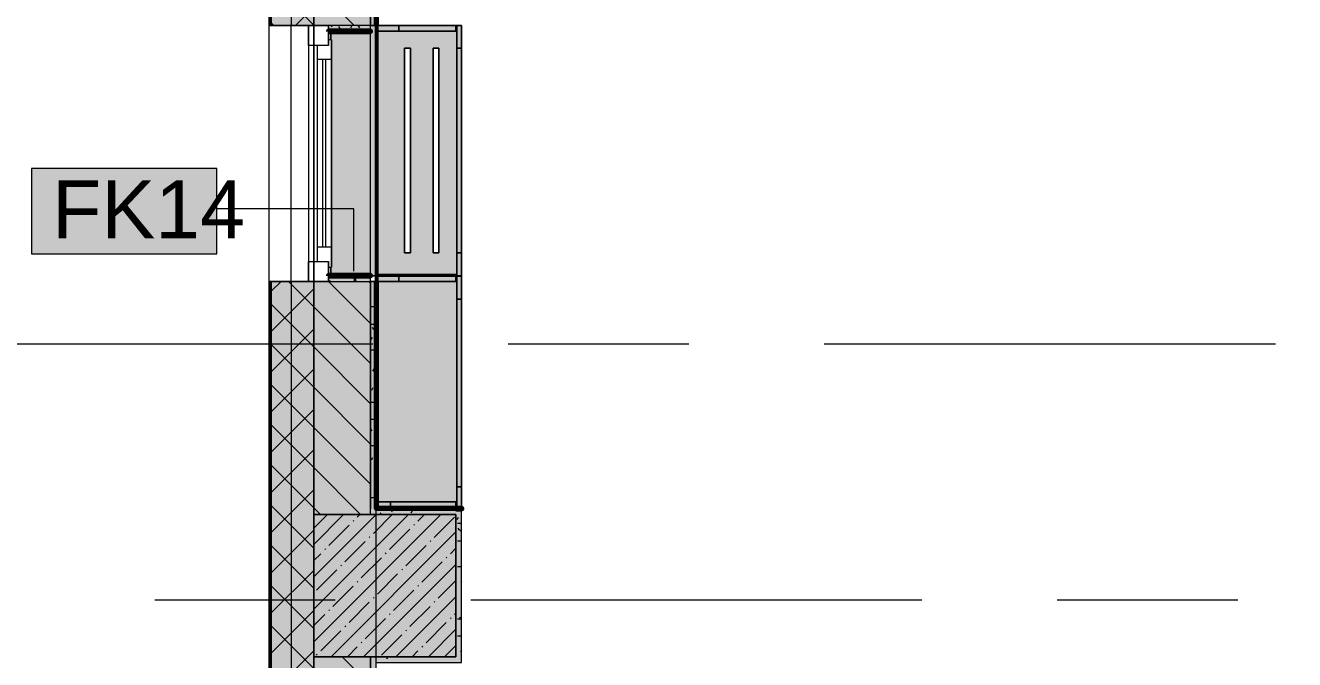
# Model space of a CAD drawing. Header units: millimetres. Extents: x -3817 to 677485, y -22715 to 103890.
# Drawn here: x 551044 to 555509, y 12767 to 14997 of the extents above; entities that cross this region are included whole.
import ezdxf

# ---------------------------------------------------------------- set-up
doc = ezdxf.new("R2010")
doc.units = ezdxf.units.MM
doc.layers.add('PDF _Геометрия', color=7, linetype='Continuous', true_color=0x1d1d1d)
doc.layers.add('PDF _Сплошная заливка', color=7, linetype='Continuous', true_color=0xffffff)
doc.layers.add('PDF _Текст', color=7, linetype='Continuous')
doc.styles.add('PDF GOST-Common', font='arial.ttf')

msp = doc.modelspace()

# ---------------------------------------------------------------- hatches: boundary and pattern name
at = {"layer": 'PDF _Сплошная заливка', "transparency": 33554559}
h = msp.add_hatch(color=256, dxfattribs=at)
h.paths.add_polyline_path([(551908.1, 1776.9), (552058.1, 1776.9), (552058.1, 7096.9), (551908.1, 7096.9), (551908.1, 5006.1)], flags=0)
h.paths.add_polyline_path([(551908.1, 9196.9), (552058.1, 9196.9), (552058.1, 10396.9), (551908.1, 10396.9)], flags=0)
h.paths.add_polyline_path([(551908.1, 12696.9), (552058.1, 12696.9), (552058.1, 14096.9), (551908.1, 14096.9)], flags=0)
h.paths.add_polyline_path([(551908.1, 14996.9), (552058.1, 14996.9), (552058.1, 16949.9), (551908.1, 16949.9), (551908.1, 16477.7)], flags=0)
h = msp.add_hatch(color=256, dxfattribs=at)
h.paths.add_polyline_path([(552278.1, 13296.9), (552278.1, 14096.9), (552258.1, 14096.9), (552258.1, 13296.9)], flags=0)
h.paths.add_polyline_path([(552258.1, 14996.9), (552278.1, 14996.9), (552278.1, 16556.9), (552258.1, 16556.9), (552258.1, 16477.7)], flags=0)
at = {"layer": 'PDF _Сплошная заливка', "true_color": 0xeae6de, "transparency": 33554559}
for points in [[(552258.1, 14116.9), (552278.1, 14117.9), (552278.1, 14996.9), (552258.1, 14996.9), (552257.8, 14975.9), (552118.1, 14975.9), (552120.1, 14117.9), (552258.1, 14117.9)], [(552279.1, 13297.9), (552578.1, 13297.9), (552578.1, 14114.9), (552278.1, 14114.9), (552279.1, 13609.8)]]:
    msp.add_hatch(color=254, dxfattribs=at).paths.add_polyline_path(points)
h = msp.add_hatch(color=254, dxfattribs=at)
h.paths.add_polyline_path([(552278.1, 14116.9), (552578.1, 14116.9), (552578.1, 14997.1), (552278.1, 14996.9), (552278.1, 14565.8)], flags=0)
h.paths.add_polyline_path([(552478, 14196.7), (552478, 14917.1), (552498, 14917.1), (552498, 14196.7)], flags=0)
h.paths.add_polyline_path([(552378, 14196.7), (552378, 14917.1), (552398, 14917.1), (552398, 14196.7)], flags=0)
at = {"layer": 'PDF _Сплошная заливка', "transparency": 33554559}
for points in [[(552058.1, 12776.9), (552558.1, 12776.9), (552558.1, 13276.9), (552058.1, 13276.9), (552058.1, 13131.8)], [(552558.1, 12776.9), (552578.1, 12776.9), (552578.1, 13296.9), (552558.1, 13296.9), (552558.1, 13131.8)], [(552578.1, 12756.9), (552578.1, 12776.9), (552278.1, 12776.9), (552278.1, 12756.9), (552558.1, 12756.9)]]:
    msp.add_hatch(color=256, dxfattribs=at).paths.add_polyline_path(points)
h = msp.add_hatch(color=256, dxfattribs=at)
h.paths.add_polyline_path([(552278.1, 10376.9), (552278.1, 10396.9), (552258.1, 10396.9), (552258.1, 10376.9)], flags=0)
h.paths.add_polyline_path([(552258.1, 12696.9), (552278.1, 12696.9), (552278.1, 12776.9), (552258.1, 12776.9), (552258.1, 12755.9)], flags=0)

# ---------------------------------------------------------------- linework, layer by layer
at = {"layer": 'PDF _Геометрия', "color": 253, "lineweight": 9, "true_color": 0xaaaaaa}
for points in [[(552278.1, 12455.5), (552278.1, 14756.9), (552278.1, 17256.9)], [(552040.1, 14996.9), (552040.1, 14096.9)], [(552110.1, 14926.9), (552110.1, 14996.9)], [(552090.1, 14216.9), (552090.1, 14876.9)], [(552100.1, 14876.9), (552100.1, 14216.9)], [(552110.1, 14096.9), (552110.1, 14166.9)], [(547542.1, 13876.9), (550042.1, 13876.9), (552266.4, 13876.9)], [(552742.6, 13876.9), (553377.6, 13876.9)], [(553853.9, 13876.9), (555441.4, 13876.9)], [(551499, 12976.9), (552134, 12976.9)], [(552610.3, 12976.9), (554197.8, 12976.9)], [(554674, 12976.9), (555309, 12976.9)]]:
    msp.add_lwpolyline(points, dxfattribs=at)
at = {"layer": 'PDF _Геометрия', "color": 7, "lineweight": 9}
for points in [[(558928.1, 17155.9), (551979.1, 17155.9), (551979.1, 14996.9)], [(551900.1, 16849.9), (551908.1, 16849.9), (551908.1, 16949.9), (551908.1, 16849.9), (551908.1, 16799.9), (551908.1, 16719.9), (551908.1, 14996.9)], [(551905.1, 16719.9), (551905.1, 14996.9)], [(552258.1, 16556.9), (552258.1, 14996.9), (552258.1, 16556.9), (552058.1, 16556.9)], [(552278.1, 14996.9), (552278.1, 16555.9)], [(552198.8, 14133), (552198.8, 14351.6), (551717.8, 14351.6)], [(551905.1, 14096.9), (551905.1, 12696.9)], [(551908.1, 14096.9), (551908.1, 12696.9)], [(551979.1, 14096.9), (551979.1, 12696.9)], [(552258.1, 13276.9), (552258.1, 13296.9), (552258.1, 14096.9), (552258.1, 13296.9)], [(552278.1, 13296.9), (552278.1, 14096.9)], [(552558.1, 13296.9), (552279.1, 13296.9)], [(552258.1, 12756.9), (552258.1, 12776.9), (552258.1, 12756.9), (552258.1, 12755.9), (552258.1, 12696.9), (552258.1, 12755.9)]]:
    msp.add_lwpolyline(points, dxfattribs=at)
at = {"layer": 'PDF _Геометрия', "color": 231, "lineweight": 70, "true_color": 0xff80c0}
for points in [[(552278.1, 14996.9), (552279.1, 14996.9), (552279.1, 16555.9), (552578.1, 16555.9), (552579.1, 16555.9), (552579.1, 16835.9), (555177.1, 16835.9)], [(552558.1, 13296.9), (552578.6, 13296.9), (552578.6, 13297.9), (552279.1, 13297.9), (552279.1, 14096.9), (552278.1, 14096.9)]]:
    msp.add_lwpolyline(points, dxfattribs=at)
at = {"layer": 'PDF _Геометрия', "color": 9, "lineweight": 9, "true_color": 0xc0c0c0}
for points in [[(551900.1, 16699.9), (551900.1, 14996.9), (552058.1, 14996.9), (552058.1, 14096.9), (552258.1, 14096.9), (552278.1, 14096.9)], [(552278.1, 14996.9), (552258.1, 14996.9), (552058.1, 14996.9), (551900.1, 14996.9), (551900.1, 14096.9), (552058.1, 14096.9), (551900.1, 14096.9), (551900.1, 12696.9)], [(552058.1, 14096.9), (552058.1, 14996.9)], [(552278.1, 14116.9), (552278.1, 14096.9), (552258.1, 14096.9)], [(552278.1, 12755.9), (552278.1, 12756.9), (552578.1, 12756.9), (552578.1, 12776.9), (552578.1, 13296.9), (552558.1, 13296.9)]]:
    msp.add_lwpolyline(points, dxfattribs=at)
at = {"layer": 'PDF _Геометрия', "color": 7, "lineweight": 9}
for points in [[(552058.1, 14996.9), (552058.1, 16556.9)], [(551717.8, 14493.5), (551064.7, 14493.5), (551064.7, 14193.5), (551717.8, 14193.5)], [(552058.1, 13276.9), (552058.1, 14096.9)], [(552558.1, 13276.9), (552058.1, 13276.9), (552058.1, 12776.9), (552558.1, 12776.9)], [(552058.1, 12696.9), (552058.1, 12776.9)]]:
    msp.add_lwpolyline(points, close=True, dxfattribs=at)
at = {"layer": 'PDF _Геометрия', "color": 231, "lineweight": 9, "true_color": 0xff80c0}
for points in [[(552278.1, 16555.9), (552278.1, 14996.9)], [(552278.1, 14096.9), (552278.1, 13296.9), (552279.1, 13296.9), (552558.1, 13296.9)]]:
    msp.add_lwpolyline(points, dxfattribs=at)
at = {"layer": 'PDF _Геометрия', "lineweight": 9}
for points in [[(552200.3, 14996.9), (552058.1, 15139), (551908.1, 15289)], [(552058.9, 14996.9), (552058.1, 14997.6), (551908.1, 15147.6)], [(551994.5, 14996.9), (552058.1, 15060.5)], [(551917.5, 14996.9), (551908.1, 15006.2)], [(551908.1, 14061.9), (551943, 14096.9)], [(551908.1, 13920.5), (552058.1, 14070.5)], [(552258.1, 13807.7), (552058.1, 14007.7), (551968.9, 14096.9)], [(552258.1, 13949.1), (552110.4, 14096.9)], [(552258.1, 14090.5), (552251.8, 14096.9)], [(552258.1, 13666.3), (552058.1, 13866.3), (551908.1, 14016.3)], [(551908.1, 13779.1), (552058.1, 13929.1)], [(552258.1, 13524.8), (552058.1, 13724.8), (551908.1, 13874.8)], [(551908.1, 13637.7), (552058.1, 13787.7)], [(552258.1, 13383.4), (552058.1, 13583.4), (551908.1, 13733.4)], [(551908.1, 13496.3), (552058.1, 13646.3)], [(552223.2, 13276.9), (552058.1, 13442), (551908.1, 13592)], [(551908.1, 13354.8), (552058.1, 13504.8)], [(552081.8, 13276.9), (552058.1, 13300.6), (551908.1, 13450.6)], [(551908.1, 13213.4), (552058.1, 13363.4)], [(552058.1, 13159.1), (551908.1, 13309.1)], [(552058.1, 13171.8), (552163.2, 13276.9)], [(552058.1, 13057.7), (552277.2, 13276.9)], [(552058.1, 12943.7), (552391.3, 13276.9)], [(552058.1, 12829.6), (552505.3, 13276.9)], [(552058.1, 13228.8), (552106.2, 13276.9)], [(552210.9, 13267.5), (552220.2, 13276.9)], [(552267.9, 13210.5), (552334.3, 13276.9)], [(552424.7, 13253.3), (552448.3, 13276.9)], [(552481.8, 13196.2), (552553, 13267.5)], [(551908.1, 13072), (552058.1, 13222)], [(552111.1, 13167.7), (552182.4, 13239)], [(552196.6, 13253.3), (552199, 13255.6)], [(552324.9, 13153.5), (552396.2, 13224.8)], [(552410.5, 13239), (552412.8, 13241.4)], [(552119.4, 12776.9), (552558.1, 13215.6)], [(552168.1, 13110.7), (552239.4, 13182)], [(552253.7, 13196.2), (552256, 13198.6)], [(552467.5, 13182), (552469.9, 13184.4)], [(552058.1, 13017.7), (551908.1, 13167.7)], [(552058.1, 13114.8), (552082.6, 13139.2)], [(552096.8, 13153.5), (552099.2, 13155.8)], [(552310.7, 13139.2), (552313, 13141.6)], [(552382, 13096.5), (552453.2, 13167.7)], [(552538.8, 13139.2), (552558.1, 13158.6)], [(552153.9, 13096.5), (552156.2, 13098.8)], [(552225.1, 13053.7), (552296.4, 13125)], [(552233.4, 12776.9), (552558.1, 13101.5)], [(552367.7, 13082.2), (552370.1, 13084.6)], [(552439, 13039.4), (552510.3, 13110.7)], [(552524.5, 13125), (552526.9, 13127.3)], [(551908.1, 12930.6), (552058.1, 13080.6)], [(552068.3, 13010.9), (552139.6, 13082.2)], [(552210.9, 13039.4), (552213.3, 13041.8)], [(552282.2, 12996.7), (552353.4, 13067.9)], [(552496, 12982.4), (552558.1, 13044.5)], [(552058.1, 12876.3), (551908.1, 13026.3)], [(552125.3, 12953.9), (552196.6, 13025.2)], [(552339.2, 12939.6), (552410.5, 13010.9)], [(552424.7, 13025.2), (552427.1, 13027.5)], [(552182.4, 12896.9), (552253.7, 12968.1)], [(552267.9, 12982.4), (552270.3, 12984.8)], [(552347.5, 12776.9), (552558.1, 12987.5)], [(552396.2, 12882.6), (552467.5, 12953.9)], [(552481.8, 12968.1), (552484.1, 12970.5)], [(551908.1, 12789.1), (552058.1, 12939.1)], [(552058.1, 12886.7), (552096.8, 12925.4)], [(552111.1, 12939.6), (552113.5, 12942)], [(552239.4, 12839.8), (552310.7, 12911.1)], [(552324.9, 12925.4), (552327.3, 12927.7)], [(552538.8, 12911.1), (552541.1, 12913.5)], [(552553, 12925.4), (552558.1, 12930.5)], [(552096.1, 12696.9), (552058.1, 12734.9), (551908.1, 12884.9)], [(552082.6, 12797.1), (552153.9, 12868.4)], [(552168.1, 12882.6), (552170.5, 12885)], [(552382, 12868.4), (552384.3, 12870.7)], [(552453.2, 12825.6), (552524.5, 12896.9)], [(552461.5, 12776.9), (552558.1, 12873.4)], [(552225.1, 12825.6), (552227.5, 12828)], [(552296.4, 12782.8), (552367.7, 12854.1)], [(552518.6, 12776.9), (552558.1, 12816.4)], [(551957.3, 12696.9), (552058.1, 12797.7)], [(552068.3, 12782.8), (552070.7, 12785.2)], [(552237.6, 12696.9), (552157.6, 12776.9)], [(552176.4, 12776.9), (552210.9, 12811.3)], [(552404.5, 12776.9), (552424.7, 12797.1)], [(552439, 12811.3), (552441.4, 12813.7)]]:
    msp.add_lwpolyline(points, dxfattribs=at)
at = {"layer": 'PDF _Геометрия', "color": 116, "lineweight": 13, "true_color": 0x008040}
msp.add_lwpolyline([(551979.1, 14096.9), (551979.1, 14996.9)], dxfattribs=at)
at = {"layer": 'PDF _Геометрия', "color": 253, "lineweight": 13, "true_color": 0xaaaaaa}
for points in [[(552040.1, 14996.9), (552110.1, 14996.9), (552110.1, 14926.9), (552040.1, 14926.9)], [(552120.1, 14146.9), (552120.1, 14946.9), (552110.1, 14946.9), (552110.1, 14926.9), (552070.1, 14926.9), (552070.1, 14166.9), (552110.1, 14166.9), (552110.1, 14146.9)], [(552040.1, 14166.9), (552110.1, 14166.9), (552110.1, 14096.9), (552040.1, 14096.9)]]:
    msp.add_lwpolyline(points, close=True, dxfattribs=at)
at = {"layer": 'PDF _Геометрия', "color": 9, "lineweight": 9, "true_color": 0xc0c0c0}
for points in [[(552110.1, 14976.9), (552258.1, 14976.9), (552258.1, 14996.9), (552110.1, 14996.9)], [(552110.1, 14096.9), (552258.1, 14096.9), (552258.1, 14116.9), (552110.1, 14116.9)], [(552558.1, 13276.9), (552558.1, 12776.9), (552278.1, 12776.9), (552258.1, 12776.9), (552058.1, 12776.9), (552058.1, 13276.9), (552258.1, 13276.9)]]:
    msp.add_lwpolyline(points, close=True, dxfattribs=at)
at = {"layer": 'PDF _Геометрия', "color": 253, "lineweight": 9, "true_color": 0x9b9b9b}
for points in [[(552110.1, 14995.3), (552110.1, 14995.3)], [(552122.5, 14996.9), (552119.6, 14991.7)], [(552137.6, 14983.3), (552147.7, 14983.3)], [(552151.8, 14984.1), (552146.7, 14992.8)], [(552192.6, 14996.3), (552187.6, 14987.6)], [(552219.8, 14988.2), (552214.8, 14996.9)], [(552258.1, 14982.8), (552256.4, 14985.7)], [(552163.2, 14110.8), (552159.7, 14116.9)], [(552110.1, 14099.3), (552117.2, 14099.3)], [(552198.6, 14099.3), (552208.7, 14099.3)], [(552204.8, 14099.7), (552199.8, 14108.4)], [(552207.6, 14107.8), (552202.6, 14099.1)], [(552241.7, 14096.9), (552241.5, 14097.2)], [(552271.6, 14096.9), (552270.6, 14095)], [(552259.6, 14007.9), (552269.6, 14007.9)], [(552259.6, 13946.9), (552269.6, 13946.9)], [(552269.9, 13926), (552264.9, 13934.8)], [(552263.4, 13899.7), (552258.3, 13890.9)], [(552259.6, 13855.5), (552269.6, 13855.5)], [(552278.1, 13790), (552273, 13798.7)], [(552270.4, 13790), (552265.4, 13781.3)], [(552266.4, 13721.9), (552261.3, 13713.2)], [(552259.6, 13672.6), (552269.6, 13672.6)], [(552277.5, 13680.3), (552272.5, 13671.6)], [(552263.9, 13570.6), (552258.9, 13579.4)], [(552259.6, 13611.7), (552269.6, 13611.7)], [(552259.6, 13520.2), (552269.6, 13520.2)], [(552265.3, 13476.2), (552260.2, 13467.5)], [(552276.4, 13434.6), (552271.4, 13425.9)], [(552259.6, 13337.3), (552269.6, 13337.3)], [(552292.7, 13276.9), (552290.5, 13280.8)], [(552294.6, 13283.3), (552290.9, 13276.9)], [(552336.3, 13294.4), (552331.3, 13285.7)], [(552404.3, 13290.3), (552399.3, 13281.6)], [(552468.7, 13276.9), (552468.2, 13277.8)], [(552566.8, 13266.9), (552561.8, 13258.2)], [(552567.6, 13288.5), (552562.8, 13296.9)], [(552564.4, 13245.9), (552574.4, 13245.9)], [(552571.7, 13220.4), (552566.7, 13229.1)], [(552577.9, 13225.3), (552572.9, 13216.6)], [(552560.5, 13178.8), (552558.1, 13183)], [(552564.4, 13184.9), (552574.4, 13184.9)], [(552564.4, 13093.5), (552574.4, 13093.5)], [(552578.1, 13042.7), (552575.9, 13038.9)], [(552564.4, 12910.6), (552574.4, 12910.6)], [(552576.9, 12906.6), (552571.8, 12915.4)], [(552564.4, 12849.7), (552574.4, 12849.7)], [(552318.9, 12776.6), (552313.8, 12767.9)], [(552424.6, 12776.9), (552423.5, 12774.9)], [(552578.1, 12798.9), (552574.8, 12793.2)]]:
    msp.add_lwpolyline(points, dxfattribs=at)
at = {"layer": 'PDF _Геометрия', "color": 7, "lineweight": 70, "true_color": 0xffd2ff}
for points in [[(552110.1, 14975.9), (552258.1, 14975.9), (552258.1, 14976.9), (552110.1, 14976.9)], [(552110.1, 14116.9), (552258.1, 14116.9), (552258.1, 14117.9), (552110.1, 14117.9)]]:
    msp.add_lwpolyline(points, close=True, dxfattribs=at)
at = {"layer": 'PDF _Геометрия', "color": 8, "lineweight": 9, "true_color": 0x808080}
for points in [[(552118.1, 14946.9), (552118.1, 14975.9)], [(552378, 14917.1), (552398, 14917.1), (552398, 14196.7), (552378, 14196.7)], [(552378, 14917.1), (552378, 14196.7), (552398, 14196.7), (552398, 14917.1)], [(552478, 14917.1), (552498, 14917.1), (552498, 14196.7), (552478, 14196.7)], [(552478, 14917.1), (552478, 14196.7), (552498, 14196.7), (552498, 14917.1)], [(552118.1, 14117.9), (552118.1, 14146.9)], [(552578.1, 14114.9), (552278.1, 14114.9), (552278.1, 14096.9), (552278.1, 14114.9)], [(552578.1, 14116.9), (552562.1, 14116.9)]]:
    msp.add_lwpolyline(points, close=True, dxfattribs=at)
for points in [[(552258.1, 14996.9), (552278.1, 14996.9), (552278.1, 14116.9), (552258.1, 14116.9), (552278.1, 14116.9), (552578.1, 14116.9), (552578.1, 14997.1)], [(552278.1, 14996.9), (552278.1, 14116.9), (552578.1, 14116.9), (552578.1, 14997.1), (552279.1, 14997.1)], [(552578.1, 14996.9), (552578.1, 14116.9), (552578.1, 14996.9)], [(552578.1, 14916.9), (552578.1, 14197.2), (552578.1, 14916.9)], [(552578.1, 13297.8), (552578.1, 14114.9), (552578.1, 13297.8)], [(552578.1, 14114.6), (552578.1, 13297.8), (552578.1, 14114.6)], [(552578.1, 14034.7), (552578.1, 13374.7), (552578.1, 14034.7)]]:
    msp.add_lwpolyline(points, dxfattribs=at)
at = {"layer": 'PDF _Геометрия', "color": 9, "lineweight": 9, "true_color": 0xd1cbbf}
msp.add_lwpolyline([(552278.1, 14116.9), (552278.1, 14996.9), (552258.1, 14996.9)], dxfattribs=at)
at = {"layer": 'PDF _Геометрия', "color": 9, "lineweight": 9, "true_color": 0xc1bbaf}
msp.add_lwpolyline([(552278.1, 14565.8), (552278.1, 14996.9), (552258.1, 14996.9)], dxfattribs=at)
at = {"layer": 'PDF _Геометрия', "color": 9, "lineweight": 9, "true_color": 0xcbc7bf}
msp.add_lwpolyline([(552258.1, 14116.9), (552258.1, 14975.9)], dxfattribs=at)
at = {"layer": 'PDF _Геометрия', "color": 253, "lineweight": 9, "true_color": 0xaba79f}
for points in [[(552278.1, 14996.9), (552278.1, 14116.9), (552278.1, 14565.8)], [(552279.1, 14997.1), (552578.1, 14997.1)], [(552562.1, 14996.9), (552562.1, 14116.9), (552562.1, 14996.9)], [(552577.5, 14996.9), (552562.1, 14996.9), (552577.5, 14996.9)], [(552562.1, 14916.9), (552562.1, 14197.2), (552562.1, 14916.9)], [(552558.1, 14096.9), (552558.1, 14114.9), (552558.1, 14096.9), (552558.1, 14114.9), (552558.1, 14096.9), (552358.1, 14096.9), (552558.1, 14096.9), (552279.1, 14096.9)], [(552562.1, 14114.6), (552562.1, 13297.9), (552562.1, 14114.6)], [(552578.1, 14114.6), (552562.1, 14114.6), (552578.1, 14114.6)], [(552562.1, 14034.7), (552562.1, 13374.7), (552562.1, 14034.7)], [(552558.6, 13297.9), (552558.6, 13321.9), (552558.6, 13297.9), (552279.1, 13297.9)]]:
    msp.add_lwpolyline(points, dxfattribs=at)
at = {"layer": 'PDF _Геометрия', "color": 231, "lineweight": 53, "true_color": 0xeaa7bf}
for points in [[(552279.1, 14996.3), (552279.1, 14117.7)], [(552279.1, 14114.9), (552279.1, 14096.9)]]:
    msp.add_lwpolyline(points, dxfattribs=at)
at = {"layer": 'PDF _Геометрия', "color": 253, "lineweight": 9, "true_color": 0xaba79f}
for points in [[(552279.1, 14976.9), (552557.8, 14976.9), (552358.1, 14976.9), (552557.8, 14976.9)], [(552558.1, 14977.2), (552558.1, 14997.1)], [(552558.1, 14977.2), (552558.1, 14997.1)], [(552279.1, 14120.9), (552283.1, 14120.9)], [(552284.1, 14120.9), (552558.1, 14120.9), (552358.1, 14120.9), (552558.1, 14120.9)], [(552558.1, 14116.9), (552558.1, 14120.9)], [(552558.1, 14116.9), (552558.1, 14120.9)], [(552328.6, 13321.9), (552279.1, 13321.9), (552558.6, 13321.9)]]:
    msp.add_lwpolyline(points, close=True, dxfattribs=at)
at = {"layer": 'PDF _Геометрия', "color": 254, "lineweight": 9, "true_color": 0xd5d3cf}
for points in [[(552358.1, 14976.9), (552358.1, 14997.1)], [(552578.1, 14197.2), (552562.1, 14197.2)], [(552358.1, 14116.9), (552358.1, 14120.9)], [(552358.1, 14096.9), (552358.1, 14114.9)], [(552562.1, 14034.7), (552578.1, 14034.7)], [(552578.1, 13374.7), (552562.1, 13374.7)]]:
    msp.add_lwpolyline(points, close=True, dxfattribs=at)
at = {"layer": 'PDF _Геометрия', "color": 253, "lineweight": 13, "true_color": 0xaaaaaa}
for points in [[(552120.1, 14946.9), (552120.1, 14146.9)], [(552120.1, 14876.9), (552070.1, 14876.9)], [(552120.1, 14216.9), (552070.1, 14216.9)]]:
    msp.add_lwpolyline(points, dxfattribs=at)
at = {"layer": 'PDF _Геометрия', "color": 254, "lineweight": 9, "true_color": 0xd5d3cf}
for points in [[(552562.1, 14916.9), (552578.1, 14916.9), (552562.1, 14916.9)], [(552279.1, 14096.9), (552358.1, 14096.9)], [(552328.6, 13321.9), (552328.6, 13297.9), (552328.6, 13321.9)], [(552279.1, 13297.9), (552328.6, 13297.9), (552558.6, 13297.9)]]:
    msp.add_lwpolyline(points, dxfattribs=at)
at = {"layer": 'PDF _Геометрия', "color": 254, "lineweight": 9, "true_color": 0xeae9e7}
msp.add_lwpolyline([(552358.1, 14096.9), (552558.1, 14096.9)], dxfattribs=at)
at = {"layer": 'PDF _Сплошная заливка', "lineweight": 35, "transparency": 33554559}
for points in [[(552258.1, 14996.9), (552258.1, 16556.9), (552058.1, 14996.9), (552058.1, 16556.9)], [(552110.1, 14976.9), (552258.1, 14976.9), (552110.1, 14996.9), (552258.1, 14996.9)], [(552258.1, 14096.9), (552258.1, 14116.9), (552110.1, 14096.9), (552110.1, 14116.9)], [(552258.1, 13276.9), (552258.1, 14096.9), (552058.1, 13276.9), (552058.1, 14096.9)], [(552258.1, 13276.9), (552558.1, 13276.9), (552258.1, 13296.9), (552558.1, 13296.9)], [(552258.1, 12696.9), (552258.1, 12776.9), (552058.1, 12696.9), (552058.1, 12776.9)]]:
    msp.add_solid(points, dxfattribs=at)
at = {"layer": 'PDF _Сплошная заливка', "color": 254, "lineweight": 35, "true_color": 0xffb9dc, "transparency": 33554559}
for points in [[(552278.1, 14996.9), (552279.1, 14996.9), (552278.1, 16477.7)], [(552278.1, 13296.9), (552279.1, 13297.9), (552278.1, 13609.8)], [(552578.6, 13296.9), (552578.6, 13297.9), (552558.1, 13296.9)]]:
    msp.add_solid(points, dxfattribs=at)
at = {"layer": 'PDF _Сплошная заливка', "lineweight": 9, "transparency": 33554559}
msp.add_solid([(551717.8, 14493.5), (551064.7, 14493.5), (551717.8, 14193.5), (551064.7, 14193.5)], dxfattribs=at)
at = {"layer": 'PDF _Сплошная заливка', "color": 254, "lineweight": 35, "true_color": 0xeac4cd, "transparency": 33554559}
for points in [[(552278.1, 14116.9), (552279.1, 14117.7), (552278.1, 14196.7)], [(552278.1, 14096.9), (552279.1, 14096.9), (552278.1, 14114.9)]]:
    msp.add_solid(points, dxfattribs=at)
at = {"layer": 'PDF _Сплошная заливка', "color": 7, "lineweight": 35, "true_color": 0xffd2ff, "transparency": 33554559}
msp.add_solid([(552258.1, 14116.9), (552258.1, 14117.9), (552110.1, 14116.9)], dxfattribs=at)

# ---------------------------------------------------------------- texts
at = {"layer": 'PDF _Текст', "insert": (551137.6, 14350.1), "char_height": 203.2, "attachment_point": 4, "style": 'PDF GOST-Common'}
msp.add_mtext('FK14', dxfattribs=at)

doc.saveas('drawing.dxf')
